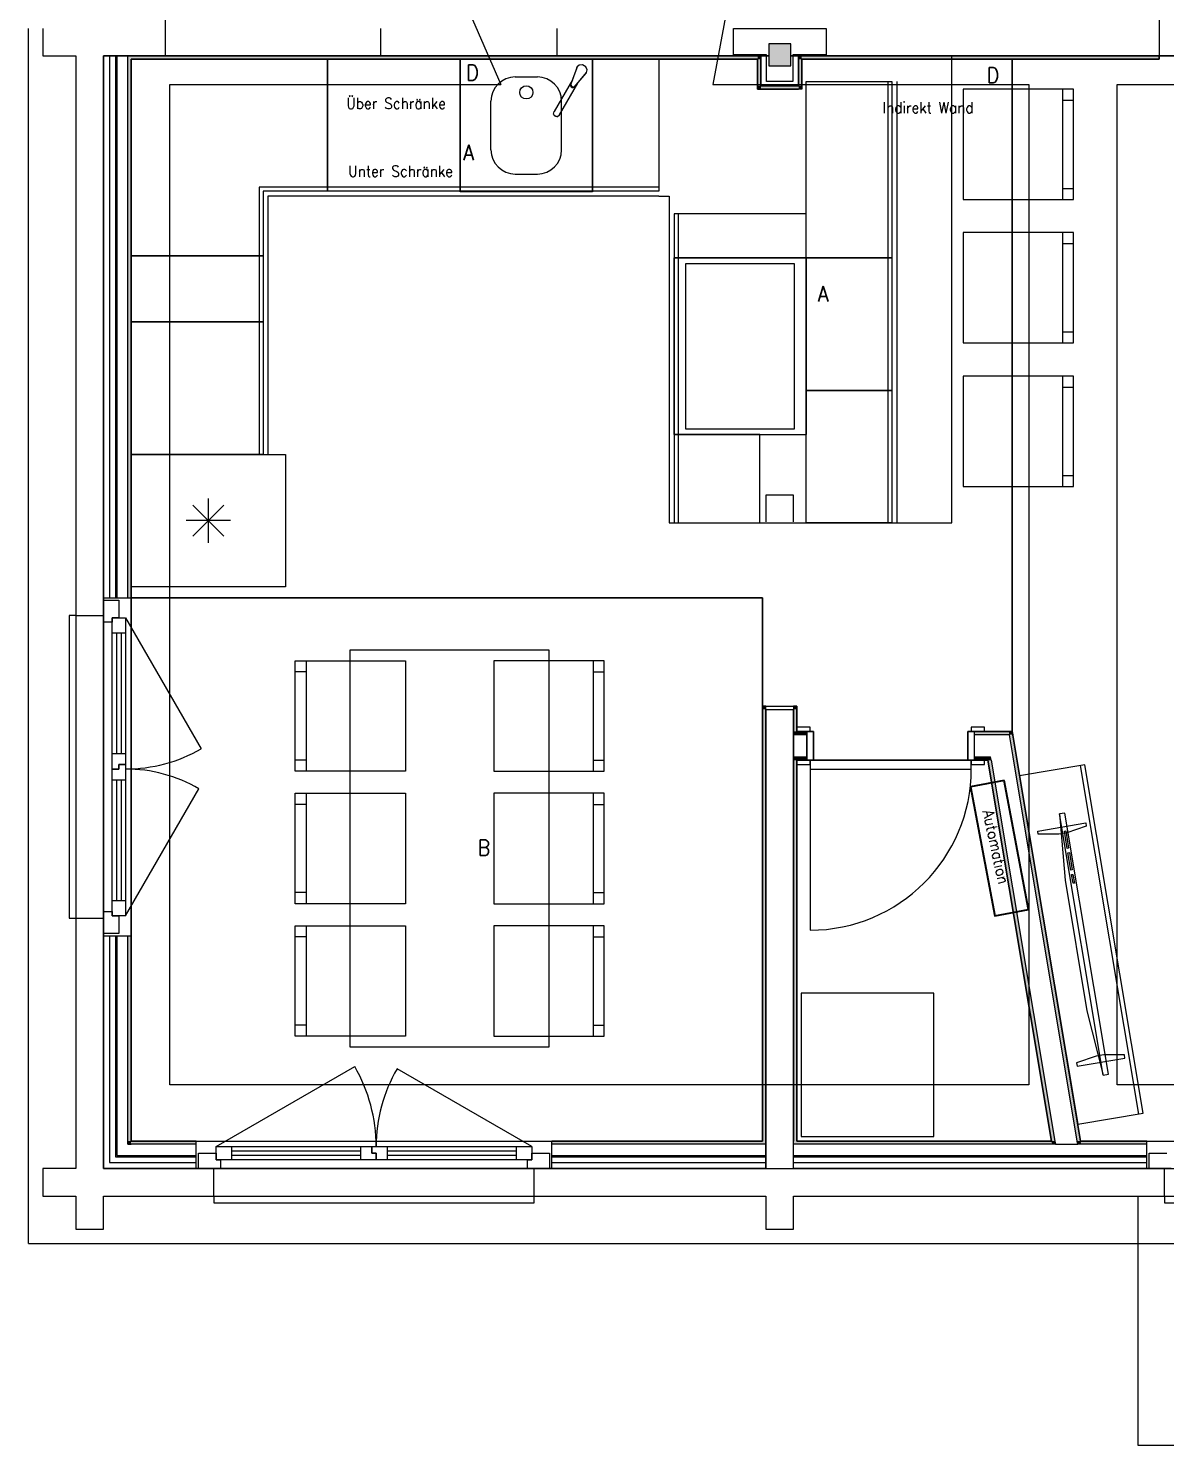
# Model space of a CAD drawing. Header units: millimetres. Extents: x -10377 to 8287, y -8757 to 3333.
# Drawn here: x -10347 to -5197, y -8757 to -2337 of the extents above; entities that cross this region are included whole.
import ezdxf

# ---------------------------------------------------------------- set-up
doc = ezdxf.new("R2010")
doc.units = ezdxf.units.MM
for name, color, linetype in [('0 Neu', 7, 'CONTINUOUS'), ('010 Aussenwände', 7, 'CONTINUOUS'), ('010 Fenster Neu', 7, 'CONTINUOUS'), ('010 Türen Neu', 7, 'CONTINUOUS'), ('015 Innenwände', 7, 'CONTINUOUS'), ('015 Innenwände Bauteilschraffuren Neu', 7, 'CONTINUOUS'), ('015 Innenwände Neu', 7, 'CONTINUOUS'), ('015 Innenwände Schichttrennlinien Neu', 7, 'CONTINUOUS'), ('020 Stützen Bauteilschraffuren Neu', 7, 'CONTINUOUS'), ('020 Stützen Neu', 7, 'CONTINUOUS'), ('035 Decken', 7, 'CONTINUOUS'), ('065 Einrichtung Möbel Neu', 7, 'CONTINUOUS'), ('080 Raumdefinitionen innen Kontur Neu', 7, 'CONTINUOUS')]:
    doc.layers.add(name, color=color, linetype=linetype)
doc.layers.add('005 Keller', color=7, linetype='CONTINUOUS', lineweight=0)
doc.layers.add('007 Balkon', color=7, linetype='CONTINUOUS', lineweight=0)
doc.layers.add('100 Betriebsmittel', color=253, linetype='CONTINUOUS', lineweight=0, true_color=0xa0a0a4)
doc.styles.get("Standard").update_dxf_attribs({"font": 'standard'})

msp = doc.modelspace()

# ---------------------------------------------------------------- hatches: boundary and pattern name
at = {"layer": '015 Innenwände Bauteilschraffuren Neu', "linetype": 'CONTINUOUS', "lineweight": 13, "true_color": 0xdfdfdf}
for points in [[(-9896.7, -2461.6), (-9896.7, -4916.6), (-9881.7, -4916.6), (-9881.7, -2461.6)], [(-7044.2, -2461.6), (-9881.7, -2461.6), (-9881.7, -2476.6), (-7044.2, -2476.6)], [(-7044.2, -2461.6), (-7044.2, -2476.6), (-7029.2, -2461.6)], [(-7044.2, -2476.6), (-7029.2, -2476.6), (-7029.2, -2461.6)], [(-7029.2, -2596.6), (-7029.2, -2476.6), (-7044.2, -2476.6), (-7044.2, -2596.6)], [(-6859.2, -2476.6), (-6844.2, -2476.6), (-6859.2, -2461.6)], [(-6859.2, -2461.6), (-6844.2, -2476.6), (-6844.2, -2461.6)], [(-6859.2, -2476.6), (-6859.2, -2596.6), (-6844.2, -2596.6), (-6844.2, -2476.6)], [(-6844.2, -2476.6), (-5226.7, -2476.6), (-5226.7, -2461.6), (-6844.2, -2461.6)], [(-7044.2, -2596.6), (-7044.2, -2611.6), (-7029.2, -2596.6)], [(-7029.2, -2596.6), (-7044.2, -2611.6), (-7029.2, -2611.6)], [(-6859.2, -2596.6), (-7029.2, -2596.6), (-7029.2, -2611.6), (-6859.2, -2611.6)], [(-6859.2, -2596.6), (-6844.2, -2611.6), (-6844.2, -2596.6)], [(-6859.2, -2611.6), (-6844.2, -2611.6), (-6859.2, -2596.6)], [(-7006.7, -5421.6), (-7021.7, -5406.6), (-7021.7, -5421.6)], [(-7006.7, -5406.6), (-7021.7, -5406.6), (-7006.7, -5421.6)], [(-7021.7, -5421.6), (-7021.7, -7376.6), (-7006.7, -7376.6), (-7006.7, -5421.6)], [(-6881.7, -5421.6), (-6866.7, -5421.6), (-6866.7, -5406.6)], [(-6881.7, -5406.6), (-6881.7, -5421.6), (-6866.7, -5406.6)], [(-6881.7, -5421.6), (-6881.7, -5521.6), (-6866.7, -5521.6), (-6866.7, -5421.6)], [(-6881.7, -5521.6), (-6881.7, -5536.6), (-6866.7, -5536.6), (-6866.7, -5521.6)], [(-6866.7, -5521.6), (-6866.7, -5536.6), (-6821.7, -5536.6), (-6821.7, -5521.6)], [(-6061.7, -5521.6), (-6061.7, -5536.6), (-5904.4, -5536.6), (-5906.9, -5521.6)], [(-5891.7, -5521.6), (-5906.9, -5521.6), (-5904.4, -5536.6)], [(-5904.4, -5536.6), (-5889.2, -5536.6), (-5891.7, -5521.6)], [(-5904.4, -5536.6), (-5596.9, -7376.6), (-5581.7, -7376.6), (-5889.2, -5536.6)], [(-6881.7, -5636.6), (-6881.7, -5651.6), (-6866.7, -5651.6), (-6866.7, -5636.6)], [(-6866.7, -5636.6), (-6866.7, -5651.6), (-6821.7, -5651.6), (-6821.7, -5636.6)], [(-6061.7, -5636.6), (-6061.7, -5651.6), (-6001.8, -5651.6), (-6004.3, -5636.6)], [(-5989.1, -5636.6), (-6004.3, -5636.6), (-6001.8, -5651.6)], [(-6001.8, -5651.6), (-5986.6, -5651.6), (-5989.1, -5636.6)], [(-6881.7, -5651.6), (-6881.7, -7376.6), (-6866.7, -7376.6), (-6866.7, -5651.6)], [(-6001.8, -5651.6), (-5713.5, -7376.6), (-5698.3, -7376.6), (-5986.6, -5651.6)], [(-9881.7, -6446.6), (-9896.7, -6446.6), (-9896.7, -7376.6), (-9881.7, -7376.6)], [(-9896.7, -7376.6), (-9896.7, -7391.6), (-9881.7, -7376.6)], [(-9881.7, -7376.6), (-9896.7, -7391.6), (-9881.7, -7391.6)], [(-9881.7, -7376.6), (-9881.7, -7391.6), (-9586.7, -7391.6), (-9586.7, -7376.6)], [(-7976.7, -7391.6), (-7006.7, -7391.6), (-7006.7, -7376.6), (-7976.7, -7376.6)], [(-5713.5, -7376.6), (-6881.7, -7376.6), (-6881.7, -7391.6), (-5711, -7391.6)], [(-5698.3, -7376.6), (-5713.5, -7376.6), (-5711, -7391.6), (-5695.8, -7391.6)], [(-5581.7, -7376.6), (-5596.9, -7376.6), (-5594.4, -7391.6), (-5579.2, -7391.6)], [(-5581.7, -7376.6), (-5579.2, -7391.6), (-5281.7, -7391.6), (-5281.7, -7376.6)]]:
    msp.add_hatch(color=254, dxfattribs=at).paths.add_polyline_path(points, flags=0)
at = {"layer": '020 Stützen Bauteilschraffuren Neu', "linetype": 'CONTINUOUS', "lineweight": 0}
msp.add_hatch(color=7, dxfattribs=at).paths.add_polyline_path([(-6994.2, -2506.6), (-6894.2, -2506.6), (-6894.2, -2406.6), (-6994.2, -2406.6)], flags=0)

# ---------------------------------------------------------------- linework, layer by layer
at = {"layer": '0 Neu', "color": 7, "linetype": 'CONTINUOUS', "lineweight": 13}
msp.add_lwpolyline([(-7154.2, -2336.6), (-6734.2, -2336.6), (-6734.2, -2456.6), (-6884.2, -2456.6), (-6884.2, -2576.6), (-7004.2, -2576.6), (-7004.2, -2456.6), (-7154.2, -2456.6), (-7154.2, -2336.6)], dxfattribs=at)
at = {"layer": '005 Keller', "color": 7, "linetype": 'CONTINUOUS', "lineweight": 0}
for q in [(-10346.7, -2336.6), (-1501.7, -7841.6)]:
    msp.add_line((-10346.7, -7841.6), q, dxfattribs=at)
at = {"layer": '005 Keller', "color": 8, "linetype": 'CONTINUOUS', "lineweight": 13}
for points in [[(-8478.5, -1966.5), (-8206.7, -2591.6)], [(-7130.8, -1966.4), (-7246.7, -2591.6)], [(-7246.7, -2591.6), (-5816.7, -2591.6), (-5816.7, -7121.6), (-9706.7, -7121.6), (-9706.7, -2591.6), (-8206.7, -2591.6)]]:
    msp.add_lwpolyline(points, dxfattribs=at)
at = {"layer": '005 Keller', "color": 7, "linetype": 'CONTINUOUS', "lineweight": 0}
msp.add_lwpolyline([(-7491.7, -3096.6), (-7444.2, -3096.6), (-7444.2, -4576.6), (-6164.2, -4576.6), (-6164.2, -2461.6)], dxfattribs=at)
at = {"layer": '005 Keller', "color": 8, "linetype": 'CONTINUOUS', "lineweight": 13}
msp.add_lwpolyline([(-5416.7, -2591.6), (-2121.7, -2591.6), (-2121.7, -7121.6), (-5416.7, -7121.6)], close=True, dxfattribs=at)
at = {"layer": '007 Balkon', "color": 7, "linetype": 'CONTINUOUS', "lineweight": 0}
msp.add_lwpolyline([(-1841.7, -7626.6), (-1841.7, -8756.6), (-5321.7, -8756.6), (-5321.7, -7626.6)], dxfattribs=at)
at = {"layer": '010 Aussenwände', "color": 7, "linetype": 'CONTINUOUS', "lineweight": 18}
for p, q in [((-10006.7, -4996.6), (-10006.7, -4926.6)), ((-10131.7, -4996.6), (-10006.7, -4996.6)), ((-10131.7, -6366.6), (-10006.7, -6366.6)), ((-10006.7, -6366.6), (-10006.7, -6436.6)), ((-9506.7, -7501.6), (-9576.7, -7501.6)), ((-9506.7, -7626.6), (-9506.7, -7501.6)), ((-8056.7, -7626.6), (-8056.7, -7501.6)), ((-8056.7, -7501.6), (-7986.7, -7501.6)), ((-5201.7, -7501.6), (-5271.7, -7501.6)), ((-5201.7, -7626.6), (-5201.7, -7501.6))]:
    msp.add_line(p, q, dxfattribs=at)
for points in [[(-10131.7, -2461.6), (-10131.7, -4996.6)], [(-10006.7, -4996.6), (-10006.7, -2461.6)], [(-10131.7, -6366.6), (-10131.7, -7501.6)], [(-10006.7, -7501.6), (-10006.7, -6366.6)], [(-10131.7, -7501.6), (-10281.7, -7501.6)], [(-10281.7, -7501.6), (-10281.7, -7626.6)], [(-9506.7, -7501.6), (-10006.7, -7501.6)], [(-7006.7, -7501.6), (-8056.7, -7501.6)], [(-5201.7, -7501.6), (-6881.7, -7501.6)], [(-10281.7, -7626.6), (-10131.7, -7626.6)], [(-10131.7, -7626.6), (-10131.7, -7776.6)], [(-10006.7, -7626.6), (-9506.7, -7626.6)], [(-10006.7, -7776.6), (-10006.7, -7626.6)], [(-8056.7, -7626.6), (-7006.7, -7626.6)], [(-6881.7, -7626.6), (-5201.7, -7626.6)], [(-10131.7, -7776.6), (-10006.7, -7776.6)]]:
    msp.add_lwpolyline(points, dxfattribs=at)
at = {"layer": '010 Fenster Neu', "color": 7, "linetype": 'CONTINUOUS', "lineweight": 0}
for p, q in [((-10006.7, -4916.6), (-9979.7, -4916.6)), ((-10006.7, -6446.6), (-10006.7, -4916.6)), ((-10006.7, -5026.6), (-10006.7, -4926.6)), ((-10006.7, -4926.6), (-9936.7, -4926.6)), ((-9979.7, -4916.6), (-9952.7, -4916.6)), ((-9952.7, -4916.6), (-9946.7, -4916.6)), ((-9946.7, -4916.6), (-9896.7, -4916.6)), ((-9936.7, -4926.6), (-9936.7, -5006.6)), ((-9896.7, -4916.6), (-9881.7, -4916.6)), ((-9881.7, -6446.6), (-9881.7, -4916.6)), ((-10131.7, -4996.6), (-10161.7, -4996.6)), ((-10161.7, -4996.6), (-10161.7, -6366.6)), ((-10131.7, -4996.6), (-10131.7, -6366.6)), ((-9936.7, -5006.6), (-9966.7, -5006.6)), ((-9966.7, -5006.6), (-9966.7, -5026.6)), ((-9966.7, -5006.6), (-9906.7, -5006.6)), ((-9966.7, -5076.6), (-9966.7, -5006.6)), ((-9906.7, -5006.6), (-9906.7, -5076.6)), ((-9906.7, -5006.6), (-9564.2, -5599.8)), ((-10006.7, -6336.6), (-10006.7, -5026.6)), ((-9966.7, -5026.6), (-10006.7, -5026.6)), ((-9966.7, -5621.6), (-9966.7, -5076.6)), ((-9906.7, -5076.6), (-9966.7, -5076.6)), ((-9946.7, -5621.6), (-9946.7, -5076.6)), ((-9926.7, -5076.6), (-9926.7, -5621.6)), ((-9906.7, -5076.6), (-9906.7, -5621.6)), ((-9966.7, -5691.6), (-9966.7, -5621.6)), ((-9966.7, -5621.6), (-9906.7, -5621.6)), ((-9906.7, -5621.6), (-9906.7, -5671.6)), ((-9936.7, -5691.6), (-9966.7, -5691.6)), ((-9966.7, -5741.6), (-9966.7, -5691.6)), ((-9966.7, -5691.6), (-9936.7, -5691.6)), ((-9936.7, -5671.6), (-9936.7, -5691.6)), ((-9906.7, -5671.6), (-9936.7, -5671.6)), ((-9936.7, -5691.6), (-9936.7, -5671.6)), ((-9936.7, -5671.6), (-9906.7, -5671.6)), ((-9906.7, -5671.6), (-9906.7, -5741.6)), ((-9966.7, -6286.6), (-9966.7, -5741.6)), ((-9906.7, -5741.6), (-9966.7, -5741.6)), ((-9946.7, -6286.6), (-9946.7, -5741.6)), ((-9926.7, -5741.6), (-9926.7, -6286.6)), ((-9906.7, -5741.6), (-9906.7, -6286.6)), ((-9906.7, -6356.6), (-9574.2, -5780.7)), ((-9966.7, -6286.6), (-9906.7, -6286.6)), ((-9966.7, -6356.6), (-9966.7, -6286.6)), ((-9906.7, -6286.6), (-9906.7, -6356.6)), ((-10006.7, -6436.6), (-10006.7, -6336.6)), ((-10006.7, -6336.6), (-9966.7, -6336.6)), ((-9966.7, -6336.6), (-9966.7, -6356.6)), ((-10161.7, -6366.6), (-10131.7, -6366.6)), ((-9966.7, -6356.6), (-9936.7, -6356.6)), ((-9906.7, -6356.6), (-9966.7, -6356.6)), ((-9936.7, -6356.6), (-9936.7, -6436.6)), ((-9936.7, -6436.6), (-10006.7, -6436.6)), ((-10006.7, -6446.6), (-9979.7, -6446.6)), ((-9979.7, -6446.6), (-9952.7, -6446.6)), ((-9952.7, -6446.6), (-9946.7, -6446.6)), ((-9946.7, -6446.6), (-9896.7, -6446.6)), ((-9896.7, -6446.6), (-9881.7, -6446.6)), ((-9496.7, -7401.6), (-8868.8, -7039.1)), ((-8066.7, -7401.6), (-8677.2, -7049.1)), ((-9586.7, -7391.6), (-9586.7, -7376.6)), ((-9586.7, -7376.6), (-7976.7, -7376.6)), ((-7976.7, -7391.6), (-7976.7, -7376.6)), ((-5281.7, -7391.6), (-5281.7, -7376.6)), ((-5281.7, -7376.6), (-3641.7, -7376.6)), ((-9586.7, -7441.6), (-9586.7, -7391.6)), ((-9586.7, -7447.6), (-9586.7, -7441.6)), ((-9576.7, -7431.6), (-9496.7, -7431.6)), ((-9576.7, -7501.6), (-9576.7, -7431.6)), ((-9496.7, -7461.6), (-9496.7, -7401.6)), ((-9496.7, -7401.6), (-9426.7, -7401.6)), ((-9496.7, -7431.6), (-9496.7, -7461.6)), ((-9426.7, -7401.6), (-8841.7, -7401.6)), ((-9426.7, -7401.6), (-9426.7, -7461.6)), ((-9426.7, -7421.6), (-8841.7, -7421.6)), ((-8841.7, -7441.6), (-9426.7, -7441.6)), ((-8841.7, -7461.6), (-8841.7, -7401.6)), ((-8841.7, -7401.6), (-8791.7, -7401.6)), ((-8791.7, -7401.6), (-8791.7, -7431.6)), ((-8791.7, -7431.6), (-8791.7, -7401.6)), ((-8791.7, -7401.6), (-8721.7, -7401.6)), ((-8791.7, -7431.6), (-8771.7, -7431.6)), ((-8771.7, -7431.6), (-8791.7, -7431.6)), ((-8771.7, -7431.6), (-8771.7, -7461.6)), ((-8771.7, -7461.6), (-8771.7, -7431.6)), ((-8721.7, -7401.6), (-8136.7, -7401.6)), ((-8721.7, -7401.6), (-8721.7, -7461.6)), ((-8721.7, -7421.6), (-8136.7, -7421.6)), ((-8136.7, -7441.6), (-8721.7, -7441.6)), ((-8136.7, -7461.6), (-8136.7, -7401.6)), ((-8136.7, -7401.6), (-8066.7, -7401.6)), ((-8066.7, -7401.6), (-8066.7, -7461.6)), ((-8066.7, -7461.6), (-8066.7, -7431.6)), ((-8066.7, -7431.6), (-7986.7, -7431.6)), ((-7986.7, -7431.6), (-7986.7, -7501.6)), ((-7976.7, -7441.6), (-7976.7, -7391.6)), ((-7976.7, -7447.6), (-7976.7, -7441.6)), ((-5281.7, -7441.6), (-5281.7, -7391.6)), ((-5281.7, -7447.6), (-5281.7, -7441.6)), ((-5271.7, -7431.6), (-5191.7, -7431.6)), ((-5271.7, -7501.6), (-5271.7, -7431.6)), ((-9586.7, -7474.6), (-9586.7, -7447.6)), ((-9586.7, -7501.6), (-9586.7, -7474.6)), ((-9586.7, -7501.6), (-7976.7, -7501.6)), ((-9476.7, -7501.6), (-9576.7, -7501.6)), ((-9496.7, -7461.6), (-9476.7, -7461.6)), ((-9426.7, -7461.6), (-9496.7, -7461.6)), ((-9476.7, -7461.6), (-9476.7, -7501.6)), ((-8086.7, -7501.6), (-9476.7, -7501.6)), ((-8841.7, -7461.6), (-9426.7, -7461.6)), ((-8771.7, -7461.6), (-8841.7, -7461.6)), ((-8721.7, -7461.6), (-8771.7, -7461.6)), ((-8136.7, -7461.6), (-8721.7, -7461.6)), ((-8066.7, -7461.6), (-8136.7, -7461.6)), ((-8086.7, -7501.6), (-8086.7, -7461.6)), ((-8086.7, -7461.6), (-8066.7, -7461.6)), ((-7986.7, -7501.6), (-8086.7, -7501.6)), ((-7976.7, -7474.6), (-7976.7, -7447.6)), ((-7976.7, -7501.6), (-7976.7, -7474.6)), ((-5281.7, -7474.6), (-5281.7, -7447.6)), ((-5281.7, -7501.6), (-5281.7, -7474.6)), ((-5281.7, -7501.6), (-3641.7, -7501.6)), ((-5171.7, -7501.6), (-5271.7, -7501.6)), ((-9506.7, -7626.6), (-9506.7, -7656.6)), ((-9506.7, -7626.6), (-8056.7, -7626.6)), ((-8056.7, -7656.6), (-8056.7, -7626.6)), ((-5201.7, -7626.6), (-5201.7, -7656.6)), ((-5201.7, -7626.6), (-3751.7, -7626.6)), ((-9506.7, -7656.6), (-8056.7, -7656.6)), ((-5201.7, -7656.6), (-3751.7, -7656.6))]:
    msp.add_line(p, q, dxfattribs=at)
at = {"layer": '010 Fenster Neu', "color": 7, "linetype": 'CONTINUOUS', "lineweight": 18}
for p, q in [((-10006.7, -4996.6), (-10006.7, -4926.6)), ((-10006.7, -4996.6), (-10006.7, -4926.6)), ((-10131.7, -4996.6), (-10006.7, -4996.6)), ((-10131.7, -6366.6), (-10006.7, -6366.6)), ((-10006.7, -6366.6), (-10006.7, -6436.6)), ((-10006.7, -6366.6), (-10006.7, -6436.6)), ((-9506.7, -7501.6), (-9576.7, -7501.6)), ((-9506.7, -7501.6), (-9576.7, -7501.6)), ((-9506.7, -7626.6), (-9506.7, -7501.6)), ((-8056.7, -7501.6), (-7986.7, -7501.6)), ((-8056.7, -7501.6), (-7986.7, -7501.6)), ((-8056.7, -7626.6), (-8056.7, -7501.6)), ((-5201.7, -7501.6), (-5271.7, -7501.6)), ((-5201.7, -7501.6), (-5271.7, -7501.6)), ((-5201.7, -7626.6), (-5201.7, -7501.6))]:
    msp.add_line(p, q, dxfattribs=at)
at = {"layer": '010 Fenster Neu', "color": 7, "linetype": 'CONTINUOUS', "lineweight": 0}
for centre, radius, start, end in [((-9906.7, -5006.6), 685, 270, 300), ((-9906.7, -6356.6), 665, 60, 90), ((-9496.7, -7401.6), 725, 0, 30), ((-8066.7, -7401.6), 705, 150, 180)]:
    msp.add_arc(centre, radius, start, end, dxfattribs=at)
at = {"layer": '010 Türen Neu', "color": 7, "linetype": 'CONTINUOUS', "lineweight": 0}
for p, q in [((-6806.7, -5501.6), (-6866.7, -5501.6)), ((-6866.7, -5501.6), (-6866.7, -5521.6)), ((-6806.7, -5521.6), (-6806.7, -5501.6)), ((-6016.7, -5501.6), (-6076.7, -5501.6)), ((-6076.7, -5501.6), (-6076.7, -5521.6)), ((-6016.7, -5521.6), (-6016.7, -5501.6)), ((-6866.7, -5521.6), (-6806.7, -5521.6)), ((-6791.7, -5521.6), (-6821.7, -5521.6)), ((-6821.7, -5521.6), (-6821.7, -5651.6)), ((-6821.7, -5536.6), (-6821.7, -5521.6)), ((-6821.7, -5536.6), (-6821.7, -5521.6)), ((-6821.7, -5636.6), (-6821.7, -5536.6)), ((-6821.7, -5636.6), (-6821.7, -5536.6)), ((-6791.7, -5651.6), (-6791.7, -5521.6)), ((-6061.7, -5521.6), (-6091.7, -5521.6)), ((-6091.7, -5521.6), (-6091.7, -5651.6)), ((-6076.7, -5521.6), (-6016.7, -5521.6)), ((-6061.7, -5651.6), (-6061.7, -5521.6)), ((-6061.7, -5536.6), (-6061.7, -5521.6)), ((-6061.7, -5536.6), (-6061.7, -5521.6)), ((-6061.7, -5636.6), (-6061.7, -5536.6)), ((-6061.7, -5636.6), (-6061.7, -5536.6)), ((-6821.7, -5651.6), (-6821.7, -5636.6)), ((-6821.7, -5651.6), (-6821.7, -5636.6)), ((-6061.7, -5651.6), (-6061.7, -5636.6)), ((-6061.7, -5651.6), (-6061.7, -5636.6)), ((-6866.7, -5651.6), (-6866.7, -5671.6)), ((-6806.7, -5651.6), (-6866.7, -5651.6)), ((-6866.7, -5671.6), (-6806.7, -5671.6)), ((-6821.7, -5651.6), (-6791.7, -5651.6)), ((-6806.7, -5671.6), (-6806.7, -5651.6)), ((-6806.7, -5651.6), (-6806.7, -5691.6)), ((-6076.7, -5651.6), (-6806.7, -5651.6)), ((-6806.7, -5691.6), (-6076.7, -5691.6)), ((-6806.7, -5691.6), (-6806.7, -6421.6)), ((-6091.7, -5651.6), (-6061.7, -5651.6)), ((-6076.7, -5651.6), (-6076.7, -5671.6)), ((-6016.7, -5651.6), (-6076.7, -5651.6)), ((-6076.7, -5691.6), (-6076.7, -5651.6)), ((-6076.7, -5671.6), (-6016.7, -5671.6)), ((-6016.7, -5671.6), (-6016.7, -5651.6))]:
    msp.add_line(p, q, dxfattribs=at)
msp.add_arc((-6806.7, -5691.6), 730, 270, 0, dxfattribs=at)
at = {"layer": '015 Innenwände', "color": 7, "linetype": 'CONTINUOUS', "lineweight": 18}
for points in [[(-10281.7, -2336.6), (-10281.7, -2461.6)], [(-8751.7, -2336.6), (-8751.7, -2461.6)], [(-7951.7, -2461.6), (-7951.7, -2336.6)], [(-5226.7, -2336.6), (-5226.7, -2461.6)], [(-10281.7, -2461.6), (-10131.7, -2461.6)], [(-10006.7, -2461.6), (-8751.7, -2461.6)], [(-7951.7, -2461.6), (-6994.2, -2461.6)], [(-6894.2, -2461.6), (-5226.7, -2461.6)], [(-6881.7, -4451.6), (-7006.7, -4451.6)], [(-7006.7, -4451.6), (-7006.7, -4571.6)], [(-6881.7, -4571.6), (-6881.7, -4451.6)], [(-7006.7, -5421.6), (-6881.7, -5421.6)], [(-7006.7, -5421.6), (-7006.7, -7501.6)], [(-6881.7, -7501.6), (-6881.7, -5421.6)], [(-7006.7, -7626.6), (-7006.7, -7776.6)], [(-6881.7, -7776.6), (-6881.7, -7626.6)], [(-7006.7, -7776.6), (-6881.7, -7776.6)]]:
    msp.add_lwpolyline(points, dxfattribs=at)
at = {"layer": '015 Innenwände Neu', "color": 7, "linetype": 'CONTINUOUS', "lineweight": 0}
for p, q in [((-10006.7, -4916.6), (-9979.7, -4916.6)), ((-9979.7, -4916.6), (-9952.7, -4916.6)), ((-9952.7, -4916.6), (-9946.7, -4916.6)), ((-9946.7, -4916.6), (-9896.7, -4916.6)), ((-9896.7, -4916.6), (-9881.7, -4916.6)), ((-6821.7, -5536.6), (-6821.7, -5521.6)), ((-6821.7, -5636.6), (-6821.7, -5536.6)), ((-6061.7, -5536.6), (-6061.7, -5521.6)), ((-6061.7, -5636.6), (-6061.7, -5536.6)), ((-6821.7, -5651.6), (-6821.7, -5636.6)), ((-6061.7, -5651.6), (-6061.7, -5636.6)), ((-10006.7, -6446.6), (-9979.7, -6446.6)), ((-9979.7, -6446.6), (-9952.7, -6446.6)), ((-9952.7, -6446.6), (-9946.7, -6446.6)), ((-9946.7, -6446.6), (-9896.7, -6446.6)), ((-9896.7, -6446.6), (-9881.7, -6446.6)), ((-9586.7, -7391.6), (-9586.7, -7376.6)), ((-7976.7, -7391.6), (-7976.7, -7376.6)), ((-5281.7, -7391.6), (-5281.7, -7376.6)), ((-9586.7, -7441.6), (-9586.7, -7391.6)), ((-9586.7, -7447.6), (-9586.7, -7441.6)), ((-7976.7, -7441.6), (-7976.7, -7391.6)), ((-7976.7, -7447.6), (-7976.7, -7441.6)), ((-5281.7, -7441.6), (-5281.7, -7391.6)), ((-5281.7, -7447.6), (-5281.7, -7441.6)), ((-9586.7, -7474.6), (-9586.7, -7447.6)), ((-9586.7, -7501.6), (-9586.7, -7474.6)), ((-7976.7, -7474.6), (-7976.7, -7447.6)), ((-7976.7, -7501.6), (-7976.7, -7474.6)), ((-5281.7, -7474.6), (-5281.7, -7447.6)), ((-5281.7, -7501.6), (-5281.7, -7474.6))]:
    msp.add_line(p, q, dxfattribs=at)
for points in [[(-8751.7, -2336.6), (-8751.7, -2461.6)], [(-7951.7, -2461.6), (-7951.7, -2336.6)], [(-10006.7, -2461.6), (-10006.7, -4916.6)], [(-10006.7, -2461.6), (-9979.7, -2461.6)], [(-9979.7, -2461.6), (-9952.7, -2461.6)], [(-9952.7, -2461.6), (-9946.7, -2461.6)], [(-9946.7, -2461.6), (-9896.7, -2461.6)], [(-9896.7, -2461.6), (-9881.7, -2461.6)], [(-7029.2, -2461.6), (-9881.7, -2461.6)], [(-9881.7, -4916.6), (-9881.7, -2476.6)], [(-9881.7, -2476.6), (-7044.2, -2476.6)], [(-8751.7, -2461.6), (-7951.7, -2461.6)], [(-7044.2, -2476.6), (-7044.2, -2611.6)], [(-7029.2, -2461.6), (-7029.2, -2476.6)], [(-6994.2, -2461.6), (-7029.2, -2461.6)], [(-7029.2, -2461.6), (-7029.2, -2596.6)], [(-7029.2, -2596.6), (-7029.2, -2476.6)], [(-6859.7, -2461.6), (-6894.2, -2461.6)], [(-6859.7, -2596.6), (-6859.7, -2461.6)], [(-6859.2, -2461.6), (-6844.2, -2461.6)], [(-6859.2, -2461.6), (-6859.2, -2596.6)], [(-5226.7, -2461.6), (-6844.2, -2461.6)], [(-6844.2, -2611.6), (-6844.2, -2476.6)], [(-6844.2, -2476.6), (-5226.7, -2476.6)], [(-5226.7, -2476.6), (-5226.7, -2461.6)], [(-7044.2, -2611.6), (-7029.2, -2611.6)], [(-6859.2, -2596.6), (-7029.2, -2596.6)], [(-7029.2, -2596.6), (-6859.7, -2596.6)], [(-7029.2, -2611.6), (-6859.2, -2611.6)], [(-6844.2, -2611.6), (-6859.2, -2611.6)], [(-7021.7, -5406.6), (-7021.7, -7376.6)], [(-7006.7, -5406.6), (-7021.7, -5406.6)], [(-7006.7, -7376.6), (-7006.7, -5421.6)], [(-6866.7, -5406.6), (-6881.7, -5406.6)], [(-6881.7, -5421.6), (-6881.7, -5521.6)], [(-6866.7, -5521.6), (-6866.7, -5406.6)], [(-6881.7, -5521.6), (-6881.7, -5536.6)], [(-6881.7, -5536.6), (-6881.7, -5636.6)], [(-6821.7, -5521.6), (-6866.7, -5521.6)], [(-5891.7, -5521.6), (-6061.7, -5521.6)], [(-5891.7, -5521.6), (-5889.2, -5536.6)], [(-5581.7, -7376.6), (-5889.2, -5536.6)], [(-6881.7, -5636.6), (-6881.7, -5651.6)], [(-6881.7, -5651.6), (-6881.7, -7376.6)], [(-6866.7, -5651.6), (-6821.7, -5651.6)], [(-6866.7, -7376.6), (-6866.7, -5651.6)], [(-6061.7, -5651.6), (-6001.8, -5651.6)], [(-6001.8, -5651.6), (-5713.5, -7376.6)], [(-10006.7, -6446.6), (-10006.7, -7501.6)], [(-9881.7, -7376.6), (-9881.7, -6446.6)], [(-6246.7, -6706.6), (-6846.7, -6706.6)], [(-6846.7, -6706.6), (-6846.7, -7356.6)], [(-6246.7, -7356.6), (-6246.7, -6706.6)], [(-9586.7, -7376.6), (-9881.7, -7376.6)], [(-7021.7, -7376.6), (-7976.7, -7376.6)], [(-7006.7, -7391.6), (-7006.7, -7376.6)], [(-6881.7, -7391.6), (-6881.7, -7376.6)], [(-5713.5, -7376.6), (-6866.7, -7376.6)], [(-6846.7, -7356.6), (-6246.7, -7356.6)], [(-5281.7, -7376.6), (-5581.7, -7376.6)], [(-7006.7, -7441.6), (-7006.7, -7391.6)], [(-7006.7, -7447.6), (-7006.7, -7441.6)], [(-6881.7, -7441.6), (-6881.7, -7391.6)], [(-6881.7, -7447.6), (-6881.7, -7441.6)], [(-10006.7, -7501.6), (-9979.7, -7501.6)], [(-9979.7, -7501.6), (-9586.7, -7501.6)], [(-7976.7, -7501.6), (-7006.7, -7501.6)], [(-7006.7, -7474.6), (-7006.7, -7447.6)], [(-7006.7, -7501.6), (-7006.7, -7474.6)], [(-6881.7, -7474.6), (-6881.7, -7447.6)], [(-6881.7, -7501.6), (-6881.7, -7474.6)], [(-6881.7, -7501.6), (-5281.7, -7501.6)]]:
    msp.add_lwpolyline(points, dxfattribs=at)
at = {"layer": '015 Innenwände Schichttrennlinien Neu', "color": 7, "linetype": 'CONTINUOUS', "lineweight": 0}
for p, q in [((-9979.7, -2461.6), (-9979.7, -4916.6)), ((-9952.7, -2461.6), (-9952.7, -4916.6)), ((-9946.7, -2461.6), (-9946.7, -4916.6)), ((-9896.7, -4916.6), (-9896.7, -2461.6)), ((-7006.7, -5421.6), (-7006.7, -5406.6)), ((-6881.7, -5406.6), (-6881.7, -5421.6)), ((-6866.7, -5536.6), (-6881.7, -5536.6)), ((-6866.7, -5536.6), (-6881.7, -5536.6)), ((-6821.7, -5536.6), (-6866.7, -5536.6)), ((-6005.8, -5536.6), (-6061.7, -5536.6)), ((-5904.4, -5536.6), (-6005.8, -5536.6)), ((-5887.7, -5636.6), (-5904.4, -5536.6)), ((-5887.7, -5636.6), (-5904.4, -5536.6)), ((-6881.7, -5636.6), (-6866.7, -5636.6)), ((-6881.7, -5636.6), (-6866.7, -5636.6)), ((-6866.7, -5636.6), (-6821.7, -5636.6)), ((-6061.7, -5636.6), (-5989.1, -5636.6)), ((-5986.6, -5651.6), (-5989.1, -5636.6)), ((-5986.6, -5651.6), (-5989.1, -5636.6)), ((-5596.9, -7376.6), (-5887.7, -5636.6)), ((-5986.6, -5651.6), (-5698.3, -7376.6)), ((-9979.7, -6446.6), (-9979.7, -7447.6)), ((-9952.7, -6446.6), (-9952.7, -7441.6)), ((-9946.7, -6446.6), (-9946.7, -7391.6)), ((-9896.7, -7391.6), (-9896.7, -6446.6)), ((-5698.3, -7376.6), (-5695.8, -7391.6)), ((-5698.3, -7376.6), (-5695.8, -7391.6)), ((-5594.4, -7391.6), (-5596.9, -7376.6)), ((-5594.4, -7391.6), (-5596.9, -7376.6)), ((-9952.7, -7441.6), (-9952.7, -7447.6)), ((-9946.7, -7391.6), (-9946.7, -7441.6)), ((-9946.7, -7441.6), (-9896.7, -7441.6)), ((-9946.7, -7441.6), (-9896.7, -7441.6)), ((-9896.7, -7391.6), (-9881.7, -7391.6)), ((-9896.7, -7391.6), (-9881.7, -7391.6)), ((-9896.7, -7441.6), (-9586.7, -7441.6)), ((-9586.7, -7391.6), (-9881.7, -7391.6)), ((-7006.7, -7391.6), (-7976.7, -7391.6)), ((-7976.7, -7441.6), (-7006.7, -7441.6)), ((-5695.8, -7391.6), (-6881.7, -7391.6)), ((-6881.7, -7441.6), (-5281.7, -7441.6)), ((-5695.8, -7391.6), (-5594.4, -7391.6)), ((-5695.8, -7391.6), (-5594.4, -7391.6)), ((-5281.7, -7391.6), (-5594.4, -7391.6)), ((-9979.7, -7447.6), (-9979.7, -7474.6)), ((-9979.7, -7474.6), (-9952.7, -7474.6)), ((-9952.7, -7447.6), (-9946.7, -7447.6)), ((-9952.7, -7447.6), (-9946.7, -7447.6)), ((-9952.7, -7474.6), (-9586.7, -7474.6)), ((-9946.7, -7447.6), (-9586.7, -7447.6)), ((-7976.7, -7447.6), (-7006.7, -7447.6)), ((-7976.7, -7474.6), (-7006.7, -7474.6)), ((-6881.7, -7447.6), (-5281.7, -7447.6)), ((-6881.7, -7474.6), (-5281.7, -7474.6))]:
    msp.add_line(p, q, dxfattribs=at)
at = {"layer": '020 Stützen Neu', "color": 5, "linetype": 'CONTINUOUS', "lineweight": 13}
msp.add_lwpolyline([(-6994.2, -2506.6), (-6894.2, -2506.6), (-6894.2, -2406.6), (-6994.2, -2406.6)], close=True, dxfattribs=at)
at = {"layer": '035 Decken', "color": 7, "linetype": 'CONTINUOUS', "lineweight": 0}
msp.add_lwpolyline([(-10006.7, -7501.6), (-1841.7, -7501.6), (-1841.7, -2461.6), (-2121.7, -2461.6), (-2121.7, 1423.4), (-9726.7, 1423.4), (-9726.7, -2461.6), (-10006.7, -2461.6)], close=True, dxfattribs=at)
at = {"layer": '065 Einrichtung Möbel Neu', "color": 7, "linetype": 'CONTINUOUS', "lineweight": 0}
for p, q in [((-9881.7, -3366.6), (-9881.7, -2476.6)), ((-9881.7, -2476.6), (-8991.7, -2476.6)), ((-9881.7, -3366.6), (-9881.7, -2476.6)), ((-9881.7, -2476.6), (-8991.7, -2476.6)), ((-8991.7, -2476.6), (-8991.7, -3074.6)), ((-8991.7, -3074.6), (-8991.7, -2476.6)), ((-8991.7, -2476.6), (-8391.7, -2476.6)), ((-8991.7, -2476.6), (-8391.7, -2476.6)), ((-8391.7, -2476.6), (-8391.7, -3074.6)), ((-8391.7, -3074.6), (-8391.7, -2476.6)), ((-8391.7, -2476.6), (-7791.7, -2476.6)), ((-8391.7, -2476.6), (-7791.7, -2476.6)), ((-8391.7, -3076.6), (-8391.7, -2476.6)), ((-8391.7, -2476.6), (-7791.7, -2476.6)), ((-7852.5, -2502.7), (-7861.6, -2511.5)), ((-7837.4, -2502.4), (-7852.5, -2502.7)), ((-7822.9, -2510.8), (-7837.4, -2502.4)), ((-7791.7, -3074.6), (-7791.7, -2476.6)), ((-7791.7, -2476.6), (-7491.7, -2476.6)), ((-7791.7, -2476.6), (-7491.7, -2476.6)), ((-7791.7, -2476.6), (-7791.7, -3074.6)), ((-7791.7, -2476.6), (-7791.7, -3076.6)), ((-7491.7, -2476.6), (-7491.7, -3074.6)), ((-8141.7, -2556.6), (-8041.7, -2556.6)), ((-7863.4, -2514.7), (-7891.5, -2593.1)), ((-7861.5, -2511.5), (-7889.7, -2589.9)), ((-7874.4, -2603), (-7820.5, -2539.5)), ((-7872.5, -2599.8), (-7818.6, -2536.2)), ((-7863.3, -2514.1), (-7863.5, -2514.9)), ((-7863.4, -2514.7), (-7861.5, -2511.5)), ((-7862.8, -2513.6), (-7863.3, -2514.1)), ((-7815.6, -2524), (-7822.9, -2510.8)), ((-7820.6, -2539.6), (-7820, -2539.1)), ((-7820.5, -2539.5), (-7818.6, -2536.2)), ((-7820, -2539.1), (-7819.9, -2538.4)), ((-7818.6, -2536.2), (-7815.6, -2524)), ((-7883.3, -2570.2), (-7966.1, -2713.6)), ((-7941.4, -2727.9), (-7858.6, -2584.4)), ((-7891.5, -2593.1), (-7889.7, -2589.9)), ((-7891.5, -2593.1), (-7891.4, -2597.6)), ((-7891.4, -2597.6), (-7888.5, -2602)), ((-7889.7, -2589.9), (-7889.6, -2594.4)), ((-7889.6, -2594.4), (-7886.6, -2598.7)), ((-7888.5, -2602), (-7883.6, -2604.8)), ((-7886.6, -2598.7), (-7881.7, -2601.6)), ((-7883.6, -2604.8), (-7878.3, -2605.2)), ((-7881.7, -2601.6), (-7876.4, -2602)), ((-7878.3, -2605.2), (-7874.4, -2603)), ((-7876.4, -2602), (-7872.5, -2599.8)), ((-7874.4, -2603), (-7872.5, -2599.8)), ((-6824.2, -3376.6), (-6824.2, -2576.6)), ((-6824.2, -2576.6), (-6436.2, -2576.6)), ((-6824.2, -3376.6), (-6824.2, -2576.6)), ((-6454.2, -2576.6), (-6454.2, -3376.6)), ((-6436.2, -2576.6), (-6436.2, -3376.6)), ((-6414.2, -2576.6), (-6414.2, -3376.6)), ((-8251.7, -2886.6), (-8251.7, -2666.6)), ((-7931.7, -2886.6), (-7931.7, -2666.6)), ((-7968.3, -2724.7), (-7966.1, -2713.6)), ((-7968.3, -2724.7), (-7967.8, -2727.8)), ((-7967.8, -2727.8), (-7963.9, -2731.7)), ((-7967.5, -2716), (-7967.4, -2716)), ((-7964.6, -2732.2), (-7965.8, -2729.8)), ((-7958.2, -2735.9), (-7964.6, -2732.2)), ((-7961.1, -2733.5), (-7963.9, -2731.7)), ((-7961.1, -2733.5), (-7958.2, -2735)), ((-7958.2, -2735), (-7952.9, -2736.4)), ((-7955.6, -2735.7), (-7958.2, -2735.9)), ((-7952.9, -2736.4), (-7949.9, -2735.3)), ((-7949.9, -2735.3), (-7941.4, -2727.9)), ((-8141.7, -2996.6), (-8041.7, -2996.6)), ((-8991.7, -3056.6), (-9301.7, -3056.6)), ((-9301.7, -3056.6), (-9301.7, -3366.6)), ((-8991.7, -3074.6), (-9283.7, -3074.6)), ((-9283.7, -3074.6), (-9283.7, -3366.6)), ((-8391.7, -3056.6), (-8991.7, -3056.6)), ((-8391.7, -3074.6), (-8991.7, -3074.6)), ((-7791.7, -3056.6), (-8391.7, -3056.6)), ((-7791.7, -3074.6), (-8391.7, -3074.6)), ((-7791.7, -3076.6), (-8391.7, -3076.6)), ((-7491.7, -3056.6), (-7791.7, -3056.6)), ((-7491.7, -3074.6), (-7791.7, -3074.6)), ((-8991.7, -3096.6), (-9261.7, -3096.6)), ((-9261.7, -3096.6), (-9261.7, -3366.6)), ((-8391.7, -3096.6), (-8991.7, -3096.6)), ((-7791.7, -3096.6), (-8391.7, -3096.6)), ((-7491.7, -3096.6), (-7791.7, -3096.6)), ((-7444.2, -3176.6), (-7444.2, -3376.6)), ((-7422.2, -3176.6), (-7422.2, -3376.6)), ((-6824.2, -3176.6), (-7422.2, -3176.6)), ((-7404.2, -3176.6), (-7404.2, -3376.6)), ((-6824.2, -3376.6), (-6824.2, -3176.6)), ((-6824.2, -3376.6), (-6824.2, -3176.6)), ((-9283.7, -3366.6), (-9881.7, -3366.6)), ((-9881.7, -3666.6), (-9881.7, -3366.6)), ((-9881.7, -3366.6), (-9283.7, -3366.6)), ((-9881.7, -3666.6), (-9881.7, -3366.6)), ((-9301.7, -3366.6), (-9301.7, -3666.6)), ((-9283.7, -3366.6), (-9283.7, -3666.6)), ((-9261.7, -3366.6), (-9261.7, -3666.6)), ((-7444.2, -3376.6), (-7444.2, -4176.6)), ((-7424.2, -3376.6), (-7424.2, -4176.6)), ((-7422.2, -3376.6), (-7422.2, -4176.6)), ((-6824.2, -3376.6), (-7422.2, -3376.6)), ((-7422.2, -3376.6), (-6824.2, -3376.6)), ((-7404.2, -3376.6), (-7404.2, -4176.6)), ((-6824.2, -4176.6), (-6824.2, -3376.6)), ((-6824.2, -4176.6), (-6824.2, -3376.6)), ((-6824.2, -3976.6), (-6824.2, -3376.6)), ((-6824.2, -3376.6), (-6436.2, -3376.6)), ((-6824.2, -3976.6), (-6824.2, -3376.6)), ((-6436.2, -3376.6), (-6824.2, -3376.6)), ((-6824.2, -3376.6), (-6824.2, -4176.6)), ((-6454.2, -3376.6), (-6454.2, -3976.6)), ((-6436.2, -3376.6), (-6436.2, -3976.6)), ((-6414.2, -3376.6), (-6414.2, -3976.6)), ((-9881.7, -4266.6), (-9881.7, -3666.6)), ((-9881.7, -3666.6), (-9283.7, -3666.6)), ((-9881.7, -4266.6), (-9881.7, -3666.6)), ((-9283.7, -3666.6), (-9881.7, -3666.6)), ((-9301.7, -3666.6), (-9301.7, -4266.6)), ((-9283.7, -3666.6), (-9283.7, -4266.6)), ((-9261.7, -3666.6), (-9261.7, -4266.6)), ((-6436.2, -3976.6), (-6824.2, -3976.6)), ((-6824.2, -4576.6), (-6824.2, -3976.6)), ((-6824.2, -3976.6), (-6436.2, -3976.6)), ((-6824.2, -4576.6), (-6824.2, -3976.6)), ((-6454.2, -3976.6), (-6454.2, -4576.6)), ((-6436.2, -3976.6), (-6436.2, -4576.6)), ((-6414.2, -3976.6), (-6414.2, -4576.6)), ((-7444.2, -4176.6), (-7444.2, -4576.6)), ((-7422.2, -4176.6), (-6824.2, -4176.6)), ((-7422.2, -4176.6), (-7422.2, -4576.6)), ((-7034.2, -4176.6), (-7422.2, -4176.6)), ((-7404.2, -4176.6), (-7404.2, -4576.6)), ((-7034.2, -4576.6), (-7034.2, -4176.6)), ((-7034.2, -4576.6), (-7034.2, -4176.6)), ((-9881.7, -4866.6), (-9881.7, -4266.6)), ((-9881.7, -4266.6), (-9181.7, -4266.6)), ((-9283.7, -4266.6), (-9881.7, -4266.6)), ((-9181.7, -4266.6), (-9181.7, -4866.6)), ((-9531.7, -4466.6), (-9531.7, -4666.6)), ((-9461, -4495.8), (-9602.4, -4637.3)), ((-9602.4, -4495.8), (-9461, -4637.3)), ((-9431.7, -4566.6), (-9631.7, -4566.6)), ((-7422.2, -4576.6), (-7034.2, -4576.6)), ((-6436.2, -4576.6), (-6824.2, -4576.6)), ((-9181.7, -4866.6), (-9881.7, -4866.6))]:
    msp.add_line(p, q, dxfattribs=at)
at = {"layer": '065 Einrichtung Möbel Neu', "color": 9, "linetype": 'CONTINUOUS', "lineweight": 13}
for p, q in [((-6114.2, -2611.6), (-6114.2, -3111.6)), ((-5614.2, -2611.6), (-6114.2, -2611.6)), ((-5664.2, -2611.6), (-5664.2, -3111.6)), ((-5614.2, -3111.6), (-5614.2, -2611.6)), ((-5664.2, -2661.6), (-5614.2, -2661.6)), ((-5664.2, -3061.6), (-5614.2, -3061.6)), ((-6114.2, -3111.6), (-5614.2, -3111.6)), ((-6114.2, -3261.6), (-6114.2, -3761.6)), ((-5614.2, -3261.6), (-6114.2, -3261.6)), ((-5664.2, -3261.6), (-5664.2, -3761.6)), ((-5614.2, -3761.6), (-5614.2, -3261.6)), ((-5664.2, -3311.6), (-5614.2, -3311.6)), ((-5664.2, -3711.6), (-5614.2, -3711.6)), ((-6114.2, -3761.6), (-5614.2, -3761.6)), ((-6114.2, -3911.6), (-6114.2, -4411.6)), ((-5614.2, -3911.6), (-6114.2, -3911.6)), ((-5664.2, -3911.6), (-5664.2, -4411.6)), ((-5614.2, -4411.6), (-5614.2, -3911.6)), ((-5664.2, -3961.6), (-5614.2, -3961.6)), ((-5664.2, -4361.6), (-5614.2, -4361.6)), ((-6114.2, -4411.6), (-5614.2, -4411.6)), ((-8889.2, -6951.6), (-8889.2, -5151.6)), ((-8889.2, -5151.6), (-7989.2, -5151.6)), ((-7989.2, -5151.6), (-7989.2, -6951.6)), ((-9139.2, -5701.6), (-9139.2, -5201.6)), ((-9139.2, -5201.6), (-8639.2, -5201.6)), ((-9089.2, -5251.6), (-9139.2, -5251.6)), ((-9089.2, -5201.6), (-9089.2, -5701.6)), ((-8639.2, -5201.6), (-8639.2, -5701.6)), ((-8239.2, -5201.6), (-8239.2, -5701.6)), ((-7739.2, -5201.6), (-8239.2, -5201.6)), ((-7789.2, -5201.6), (-7789.2, -5701.6)), ((-7789.2, -5251.6), (-7739.2, -5251.6)), ((-7739.2, -5701.6), (-7739.2, -5201.6)), ((-9089.2, -5651.6), (-9139.2, -5651.6)), ((-8639.2, -5701.6), (-9139.2, -5701.6)), ((-8239.2, -5701.6), (-7739.2, -5701.6)), ((-7789.2, -5651.6), (-7739.2, -5651.6)), ((-5318.2, -7254.5), (-5582, -5676.3)), ((-9139.2, -6301.6), (-9139.2, -5801.6)), ((-9139.2, -5801.6), (-8639.2, -5801.6)), ((-9089.2, -5801.6), (-9089.2, -6301.6)), ((-8639.2, -5801.6), (-8639.2, -6301.6)), ((-8239.2, -5801.6), (-8239.2, -6301.6)), ((-7739.2, -5801.6), (-8239.2, -5801.6)), ((-7789.2, -5801.6), (-7789.2, -6301.6)), ((-7739.2, -6301.6), (-7739.2, -5801.6)), ((-9089.2, -5851.6), (-9139.2, -5851.6)), ((-7789.2, -5851.6), (-7739.2, -5851.6)), ((-5479.4, -7078.6), (-5677.2, -5895)), ((-5655.4, -5972.5), (-5649.2, -5971.5)), ((-5642.2, -6051.4), (-5655.4, -5972.5)), ((-5649.2, -5971.5), (-5636, -6050.4)), ((-5636, -6050.4), (-5642.2, -6051.4)), ((-5638.9, -6071.1), (-5632.7, -6070.1)), ((-5625.7, -6150), (-5638.9, -6071.1)), ((-5632.7, -6070.1), (-5619.6, -6149)), ((-5619.6, -6149), (-5625.7, -6150)), ((-5622.4, -6169.8), (-5616.3, -6168.7)), ((-5615.8, -6209.2), (-5622.4, -6169.8)), ((-5616.3, -6168.7), (-5609.7, -6208.2)), ((-5609.7, -6208.2), (-5615.8, -6209.2)), ((-9089.2, -6251.6), (-9139.2, -6251.6)), ((-7789.2, -6251.6), (-7739.2, -6251.6)), ((-8639.2, -6301.6), (-9139.2, -6301.6)), ((-8239.2, -6301.6), (-7739.2, -6301.6)), ((-9139.2, -6901.6), (-9139.2, -6401.6)), ((-9139.2, -6401.6), (-8639.2, -6401.6)), ((-9089.2, -6401.6), (-9089.2, -6901.6)), ((-8639.2, -6401.6), (-8639.2, -6901.6)), ((-8239.2, -6401.6), (-8239.2, -6901.6)), ((-7739.2, -6401.6), (-8239.2, -6401.6)), ((-7789.2, -6401.6), (-7789.2, -6901.6)), ((-7739.2, -6901.6), (-7739.2, -6401.6)), ((-9089.2, -6451.6), (-9139.2, -6451.6)), ((-7789.2, -6451.6), (-7739.2, -6451.6)), ((-9089.2, -6851.6), (-9139.2, -6851.6)), ((-7789.2, -6851.6), (-7739.2, -6851.6)), ((-8639.2, -6901.6), (-9139.2, -6901.6)), ((-8239.2, -6901.6), (-7739.2, -6901.6)), ((-7989.2, -6951.6), (-8889.2, -6951.6))]:
    msp.add_line(p, q, dxfattribs=at)
at = {"layer": '065 Einrichtung Möbel Neu', "color": 7, "linetype": 'CONTINUOUS', "lineweight": 0}
msp.add_lwpolyline([(-6879.2, -3401.6), (-6879.2, -4151.6), (-7369.2, -4151.6), (-7369.2, -3401.6)], close=True, dxfattribs=at)
at = {"layer": '065 Einrichtung Möbel Neu', "color": 9, "linetype": 'CONTINUOUS', "lineweight": 13}
for points in [[(-5298.5, -7251.2), (-5562.2, -5673), (-5858.1, -5722.5), (-5594.4, -7300.6)], [(-5454.7, -7074.5), (-5652.6, -5890.9), (-5677.2, -5895), (-5652.4, -6195.1), (-5553.5, -6786.8), (-5479.4, -7078.6)], [(-5558.8, -5936.1), (-5556.4, -5950.9), (-5644.6, -5980.8), (-5680.1, -5986.8), (-5773.3, -5987.1), (-5775.8, -5972.4)], [(-5380.8, -7001.3), (-5383.3, -6986.5), (-5476.5, -6986.9), (-5512, -6992.8), (-5600.2, -7022.8), (-5597.8, -7037.6)]]:
    msp.add_lwpolyline(points, close=True, dxfattribs=at)
at = {"layer": '065 Einrichtung Möbel Neu', "color": 7, "linetype": 'CONTINUOUS', "lineweight": 0}
msp.add_circle((-8091.7, -2626.6), 30, dxfattribs=at)
for centre, start, end in [((-8141.7, -2666.6), 90, 180), ((-8041.7, -2666.6), 0, 90), ((-8141.7, -2886.6), 180, 270), ((-8041.7, -2886.6), 270, 0)]:
    msp.add_arc(centre, 110, start, end, dxfattribs=at)
at = {"layer": '080 Raumdefinitionen innen Kontur Neu', "color": 21, "linetype": 'CONTINUOUS', "lineweight": 0, "true_color": 0xffa8a8}
for points in [[(-5976.7, -1426.6), (-5846.7, -1426.6), (-5846.7, -2196.6), (-5226.7, -2196.6), (-5226.7, -2461.6), (-4346.7, -2461.6), (-4346.7, -1591.6), (-4216.7, -1591.6), (-4216.7, -791.6), (-4346.7, -791.6), (-4346.7, 2033.4), (-4271.7, 2033.4), (-4271.7, 3028.4), (-5301.7, 3028.4), (-5301.7, 2108.4), (-5226.7, 2108.4), (-5226.7, 1298.4), (-5846.7, 1298.4), (-5846.7, -626.6), (-5976.7, -626.6)], [(-9881.7, -4916.6), (-7021.7, -4916.6), (-7021.7, -5406.6), (-6866.7, -5406.6), (-6866.7, -5521.6), (-6791.7, -5521.6), (-6791.7, -5651.6), (-6091.7, -5651.6), (-6091.7, -5521.6), (-5891.7, -5521.6), (-5891.7, -2476.6), (-6844.2, -2476.6), (-6844.2, -2611.6), (-7044.2, -2611.6), (-7044.2, -2476.6), (-9881.7, -2476.6)], [(-5581.7, -7376.6), (-1966.7, -7376.6), (-1966.7, -4341.6), (-2875.8, -4341.6), (-4346.7, -4133.8), (-4346.7, -3891.6), (-4216.7, -3891.6), (-4216.7, -3191.6), (-4346.7, -3191.6), (-4346.7, -2461.6), (-5226.7, -2461.6), (-5226.7, -2476.6), (-5891.7, -2476.6), (-5891.7, -5521.6)], [(-9881.7, -7376.6), (-7021.7, -7376.6), (-7021.7, -4916.6), (-9881.7, -4916.6)], [(-6866.7, -7376.6), (-5713.5, -7376.6), (-6001.8, -5651.6), (-6866.7, -5651.6)]]:
    msp.add_lwpolyline(points, close=True, dxfattribs=at)
at = {"layer": '080 Raumdefinitionen innen Kontur Neu', "color": 7, "linetype": 'CONTINUOUS', "lineweight": 0}
for points in [[(-5976.7, -1426.6), (-5846.7, -1426.6), (-5846.7, -2196.6), (-5226.7, -2196.6), (-5226.7, -2461.6), (-4346.7, -2461.6), (-4346.7, -1591.6), (-4216.7, -1591.6), (-4216.7, -791.6), (-4346.7, -791.6), (-4346.7, 2033.4), (-4271.7, 2033.4), (-4271.7, 3028.4), (-5301.7, 3028.4), (-5301.7, 2108.4), (-5226.7, 2108.4), (-5226.7, 1298.4), (-5846.7, 1298.4), (-5846.7, -626.6), (-5976.7, -626.6)], [(-9881.7, -4916.6), (-7021.7, -4916.6), (-7021.7, -5406.6), (-6866.7, -5406.6), (-6866.7, -5521.6), (-6791.7, -5521.6), (-6791.7, -5651.6), (-6091.7, -5651.6), (-6091.7, -5521.6), (-5891.7, -5521.6), (-5891.7, -2476.6), (-6844.2, -2476.6), (-6844.2, -2611.6), (-7044.2, -2611.6), (-7044.2, -2476.6), (-9881.7, -2476.6)], [(-5581.7, -7376.6), (-1966.7, -7376.6), (-1966.7, -4341.6), (-2875.8, -4341.6), (-4346.7, -4133.8), (-4346.7, -3891.6), (-4216.7, -3891.6), (-4216.7, -3191.6), (-4346.7, -3191.6), (-4346.7, -2461.6), (-5226.7, -2461.6), (-5226.7, -2476.6), (-5891.7, -2476.6), (-5891.7, -5521.6)], [(-9881.7, -7376.6), (-7021.7, -7376.6), (-7021.7, -4916.6), (-9881.7, -4916.6)]]:
    msp.add_lwpolyline(points, close=True, dxfattribs=at)
at = {"layer": '100 Betriebsmittel', "color": 6, "linetype": 'CONTINUOUS', "lineweight": 30}
msp.add_lwpolyline([(-5927.9, -5743.9), (-6080.9, -5772.7), (-5970.6, -6356.8), (-5817.7, -6328), (-5927.9, -5743.9)], dxfattribs=at)

# ---------------------------------------------------------------- texts
at = {"layer": '100 Betriebsmittel', "color": 40, "true_color": 0xffaa00}
for s, p in [('D', (-8363.8, -2572.1)), ('D', (-6007.3, -2583.7)), ('A', (-8376.8, -2933.8)), ('A', (-6772.1, -3574.1)), ('B', (-8312.3, -6083.1))]:
    msp.add_text(s, height=70, dxfattribs=at).set_placement(p)
at = {"layer": '100 Betriebsmittel'}
for s, p in [('Über Schränke', (-8907, -2701.4)), ('Indirekt Wand', (-6478.5, -2720.8)), ('Unter Schränke', (-8898.3, -3008.8))]:
    msp.add_text(s, height=50, dxfattribs=at).set_placement(p)
msp.add_text('Automation', height=50, rotation=282.219, dxfattribs=at).set_placement((-6025.9, -5883.5))

doc.saveas('drawing.dxf')
